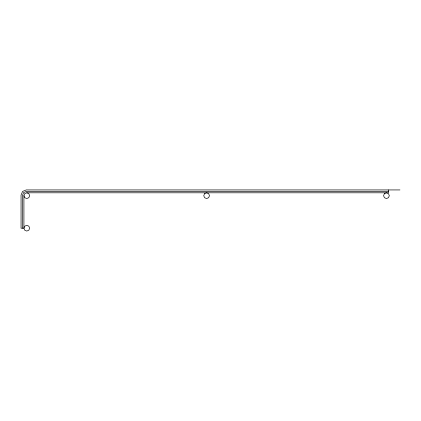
<?xml version="1.0" encoding="UTF-8"?>
<svg xmlns="http://www.w3.org/2000/svg" width="421" height="421" viewBox="0 0 421 421"><rect width="100%" height="100%" fill="white"/><g stroke="black" fill="none" stroke-linecap="round" stroke-linejoin="round"><path stroke-width="0.63" d="M399.95 189.934L26.218 189.934L22.566 191.45L21.05 195.102L21.05 228.198L23.918 228.198L24.76 226.166L26.791 225.324L28.817 226.166L29.659 228.198L28.817 230.224L26.791 231.066L24.76 230.224L23.918 228.198L23.918 195.676L24.76 193.644L26.791 192.802L388.472 192.802L388.472 189.934M388.472 191.371L26.502 191.371L23.66 192.544L22.487 195.386L22.487 228.198M26.791 192.802L28.817 193.644L29.659 195.676L28.817 197.702L26.791 198.544L24.76 197.702L23.918 195.676M204.585 193.644L203.748 195.676L204.585 197.702L206.616 198.544L208.648 197.702L209.484 195.676L208.648 193.644L206.616 192.802L204.585 193.644M384.415 193.644L383.573 195.676L384.415 197.702L386.441 198.544L388.472 197.702L389.314 195.676L388.472 193.644L386.441 192.802L384.415 193.644"/></g></svg>
